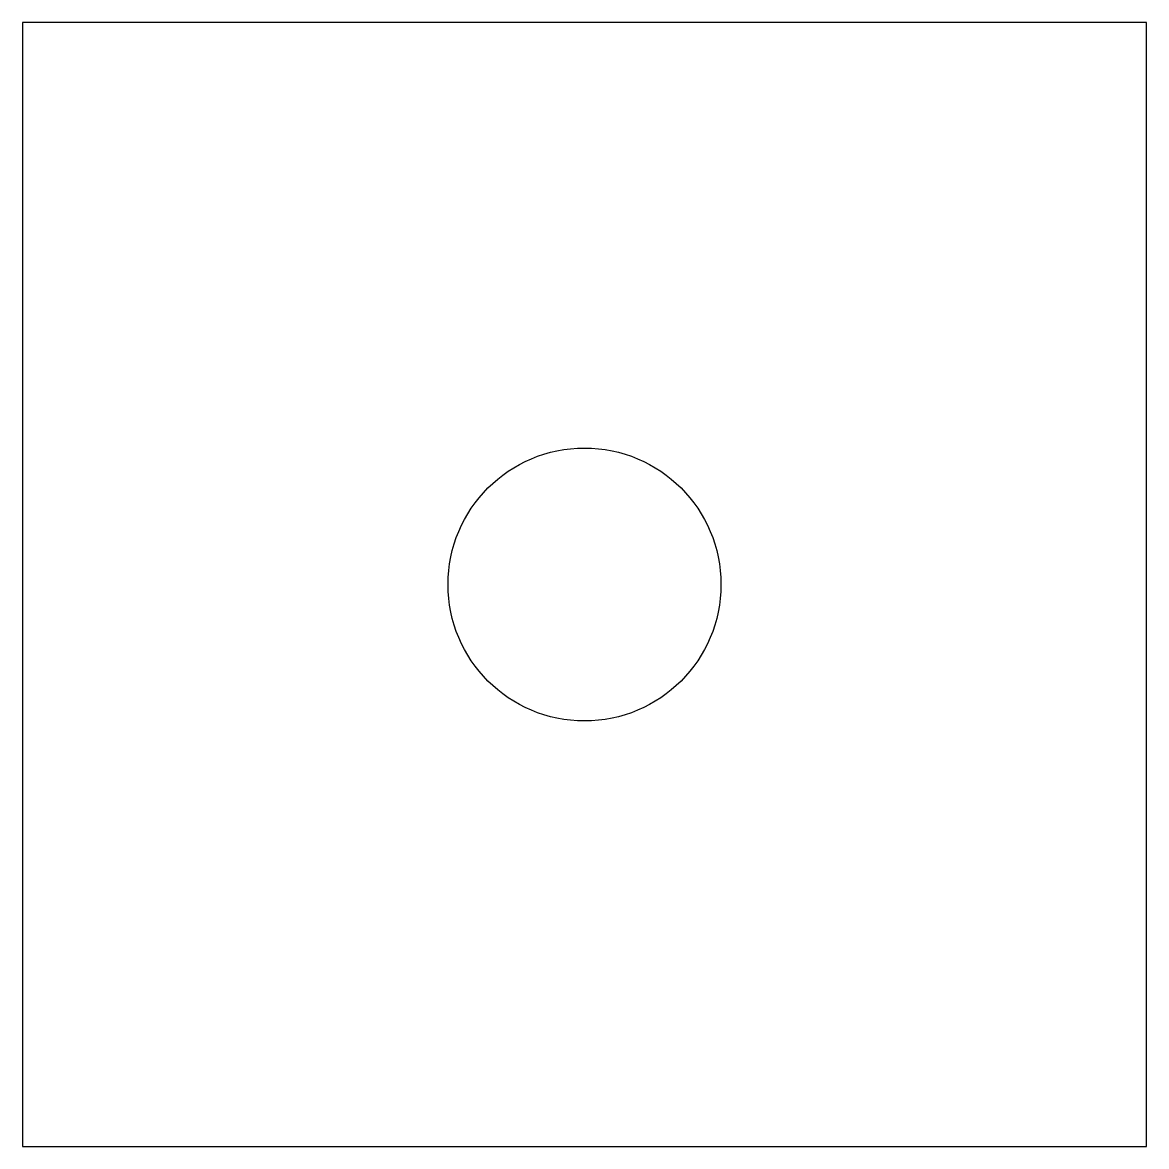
# Model space of a CAD drawing. Header units: millimetres. Extents: x -285.4 to -215.4, y -7.1 to 62.9.
import ezdxf

# ---------------------------------------------------------------- set-up
doc = ezdxf.new("R2010")
doc.units = ezdxf.units.MM

msp = doc.modelspace()

# ---------------------------------------------------------------- linework, layer by layer
at = {"color": 7, "linetype": 'Continuous', "lineweight": 25}
for p, q in [((-215.404, 62.889), (-285.404, 62.889)), ((-285.404, 62.889), (-285.404, -7.111)), ((-215.404, -7.111), (-215.404, 62.889)), ((-285.404, -7.111), (-215.404, -7.111))]:
    msp.add_line(p, q, dxfattribs=at)
msp.add_circle((-250.404, 27.889), 8.5, dxfattribs=at)

doc.saveas('drawing.dxf')
